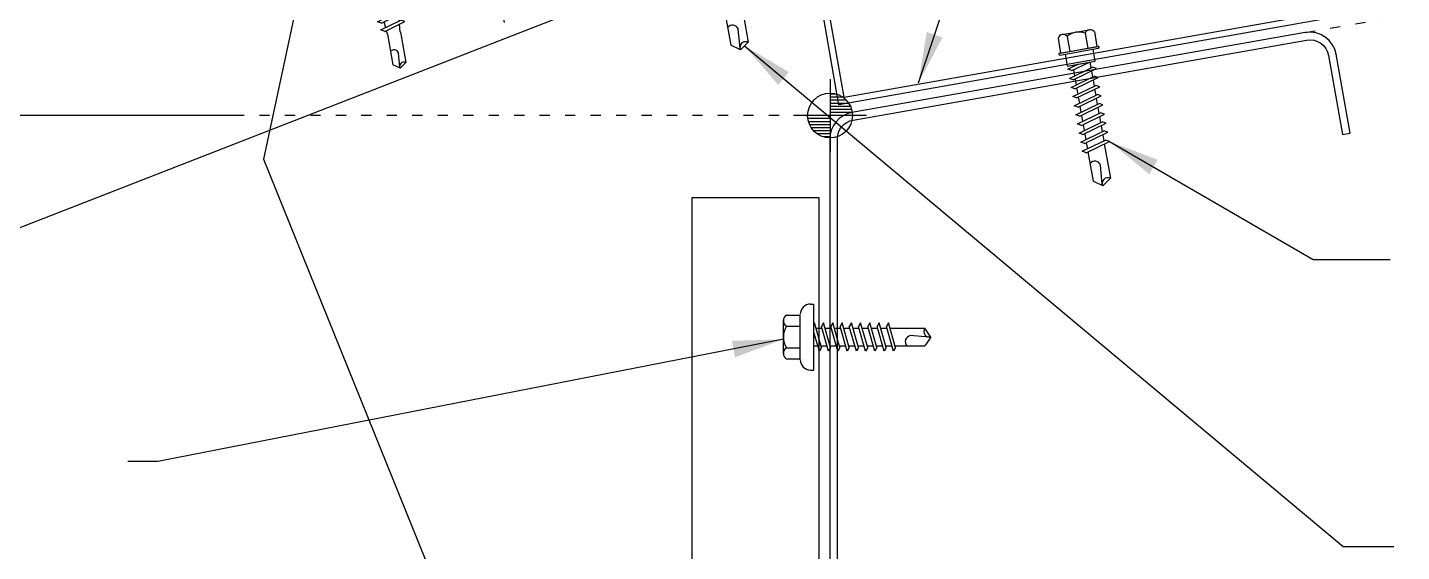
# Model space of a CAD drawing. Header units: inches. Extents: x 9.3 to 41.7, y 2.8 to 48.4.
# Drawn here: x 16.29 to 29.78, y 17.27 to 22.41 of the extents above; entities that cross this region are included whole.
import ezdxf

# ---------------------------------------------------------------- set-up
doc = ezdxf.new("R2010")
doc.units = ezdxf.units.IN
doc.header["$MEASUREMENT"] = 0
doc.linetypes.add('ACAD_ISO07W100', pattern=[3, 0, -3])
for name, color, linetype in [('ELEV-MK', 3, 'Continuous'), ('FASTENER', 9, 'Continuous'), ('PANEL', 11, 'Continuous'), ('STLA', 12, 'Continuous'), ('TEXT', 2, 'Continuous'), ('TRIM', 6, 'Continuous')]:
    doc.layers.add(name, color=color, linetype=linetype)
doc.styles.add('TEXT1', font='ROMANS.shx', dxfattribs={"width": 0.75, "height": 0.375})
doc.dimstyles.new('DETAIL$7', dxfattribs={"dimscale": 4, "dimtxt": 0.09375, "dimasz": 0.125, "dimexe": 0.0625, "dimexo": 0.125, "dimgap": 0.0625, "dimtad": 1, "dimdec": 4, "dimzin": 3, "dimdsep": 46, "dimlunit": 4, "dimtxsty": 'TEXT1', "dimblk": 'ARCHTICK', "dimcen": 0.0625, "dimclrd": 7, "dimclre": 7, "dimclrt": 2, "dimadec": 0, "dimazin": 0, "dimtfac": 0.59375, "dimtdec": 4, "dimtmove": 0, "dimatfit": 3, "dimfxl": 0, "dimfrac": 2, "dimtolj": 1, "dimtzin": 3, "dimarcsym": 0})

# ---------------------------------------------------------------- blocks, each defined once
blk = doc.blocks.new('MB_DW1')
at = {"layer": 'FASTENER'}
for p, q in [((-0.181, 0.276), (-0.181, 0.137)), ((-0.135, 0.302), (0.135, 0.302)), ((-0.089, 0.276), (-0.089, 0.137)), ((0.089, 0.276), (0.089, 0.137)), ((0.181, 0.276), (0.181, 0.137)), ((-0.193, 0.137), (0.193, 0.137)), ((-0.181, 0.137), (0.181, 0.137)), ((-0.217, 0.114), (-0.326, 0.059)), ((-0.326, 0.059), (-0.326, 0.049)), ((-0.326, 0.049), (0.326, 0.049)), ((-0.217, 0.114), (0.217, 0.114)), ((-0.193, 0.119), (0.193, 0.119)), ((-0.139, -0.016), (0.046, 0.037)), ((-0.104, -0.036), (0.139, 0.033)), ((-0.086, 0.037), (-0.086, -0.001)), ((-0.086, 0.037), (0.086, 0.037)), ((0.086, 0.037), (0.133, 0.037)), ((0.086, 0.018), (0.086, -0.042)), ((0.139, 0.033), (0.133, 0.037)), ((0.217, 0.114), (0.326, 0.059)), ((0.326, 0.059), (0.326, 0.049)), ((-0.104, -0.036), (-0.139, -0.016)), ((-0.139, -0.107), (0.104, -0.038)), ((-0.104, -0.127), (-0.139, -0.107)), ((-0.139, -0.198), (0.104, -0.128)), ((-0.104, -0.127), (0.139, -0.058)), ((-0.086, -0.031), (-0.086, -0.092)), ((-0.086, -0.122), (-0.086, -0.183)), ((0.086, -0.073), (0.086, -0.133)), ((0.139, -0.058), (0.104, -0.038)), ((0.139, -0.149), (0.104, -0.128)), ((-0.104, -0.218), (-0.139, -0.198)), ((-0.139, -0.289), (0.104, -0.219)), ((-0.104, -0.218), (0.139, -0.149)), ((-0.104, -0.309), (0.139, -0.239)), ((-0.086, -0.213), (-0.086, -0.274)), ((0.086, -0.164), (0.086, -0.224)), ((0.086, -0.255), (0.086, -0.315)), ((0.139, -0.239), (0.104, -0.219)), ((-0.104, -0.309), (-0.139, -0.289)), ((-0.139, -0.38), (0.104, -0.31)), ((-0.104, -0.4), (-0.139, -0.38)), ((-0.139, -0.47), (0.104, -0.401)), ((-0.104, -0.4), (0.139, -0.33)), ((-0.086, -0.304), (-0.086, -0.364)), ((-0.086, -0.395), (-0.086, -0.455)), ((0.086, -0.345), (0.086, -0.406)), ((0.139, -0.33), (0.104, -0.31)), ((0.139, -0.421), (0.104, -0.401)), ((-0.104, -0.491), (-0.139, -0.47)), ((-0.139, -0.561), (0.104, -0.492)), ((-0.104, -0.491), (0.139, -0.421)), ((-0.104, -0.581), (0.139, -0.512)), ((-0.086, -0.486), (-0.086, -0.546)), ((0.086, -0.436), (0.086, -0.497)), ((0.086, -0.527), (0.086, -0.588)), ((0.139, -0.512), (0.104, -0.492)), ((-0.104, -0.581), (-0.139, -0.561)), ((-0.139, -0.652), (0.104, -0.583)), ((-0.104, -0.672), (-0.139, -0.652)), ((-0.139, -0.743), (0.104, -0.674)), ((-0.104, -0.672), (0.139, -0.603)), ((-0.086, -0.577), (-0.086, -0.637)), ((-0.086, -0.667), (-0.086, -0.728)), ((0.086, -0.618), (0.086, -0.679)), ((0.139, -0.603), (0.104, -0.583)), ((0.139, -0.694), (0.104, -0.674)), ((-0.104, -0.763), (-0.139, -0.743)), ((-0.104, -0.763), (0.139, -0.694)), ((-0.086, -0.758), (-0.086, -1.05)), ((0.086, -0.709), (0.086, -1.05)), ((-0.002, -1.095), (0.014, -0.909)), ((0, -1.111), (-0.086, -1.05)), ((0, -1.111), (0.086, -1.05))]:
    blk.add_line(p, q, dxfattribs=at)
blk.add_lwpolyline([(-0.331, 0.037), (-0.331, 0.049), (0.331, 0.049), (0.331, 0.037)], close=True, dxfattribs=at)
for centre, radius, start, end in [((-0.135, 0.25), 0.0527, 29.8754, 150.1246), ((0, 0.138), 0.164, 56.9974, 123.0026), ((0.135, 0.25), 0.0527, 29.8754, 150.1246), ((-0.193, 0.128), 0.00894, 90, 270), ((0.193, 0.128), 0.00894, 270, 90), ((-0.046, -0.921), 0.0615, 11.1445, 130.906), ((0.054, -1.097), 0.0563, 55.4585, 194.8454)]:
    blk.add_arc(centre, radius, start, end, dxfattribs=at)
blk = doc.blocks.new('MB_DW4')
at = {"layer": 'FASTENER'}
for p, q in [((-0.217, 0.305), (-0.217, 0.171)), ((-0.163, 0.337), (0.159, 0.337)), ((-0.108, 0.305), (-0.108, 0.171)), ((0.105, 0.305), (0.105, 0.171)), ((0.214, 0.305), (0.214, 0.171)), ((-0.226, 0.171), (0.214, 0.171)), ((-0.326, 0.071), (-0.326, 0.037)), ((-0.326, 0.037), (0.322, 0.037)), ((-0.141, -0.014), (0.037, 0.037)), ((-0.105, -0.034), (0.137, 0.035)), ((-0.088, 0.037), (-0.088, 0.001)), ((-0.088, 0.037), (0.085, 0.037)), ((0.085, 0.037), (0.134, 0.037)), ((0.085, 0.02), (0.085, -0.041)), ((0.137, 0.035), (0.134, 0.037)), ((0.322, 0.071), (0.322, 0.037)), ((-0.105, -0.034), (-0.141, -0.014)), ((-0.141, -0.105), (0.102, -0.036)), ((-0.105, -0.125), (-0.141, -0.105)), ((-0.141, -0.196), (0.102, -0.127)), ((-0.105, -0.125), (0.137, -0.056)), ((-0.088, -0.029), (-0.088, -0.09)), ((-0.088, -0.12), (-0.088, -0.181)), ((0.085, -0.071), (0.085, -0.131)), ((0.137, -0.056), (0.102, -0.036)), ((0.137, -0.147), (0.102, -0.127)), ((-0.105, -0.216), (-0.141, -0.196)), ((-0.141, -0.287), (0.102, -0.217)), ((-0.105, -0.216), (0.137, -0.147)), ((-0.105, -0.307), (0.137, -0.238)), ((-0.084, -0.27), (-0.088, -0.211)), ((0.077, -0.315), (0.082, -0.253)), ((0.084, -0.223), (0.085, -0.211)), ((0.085, -0.162), (0.085, -0.211)), ((0.137, -0.238), (0.102, -0.217)), ((-0.105, -0.307), (-0.141, -0.287)), ((-0.141, -0.378), (0.102, -0.308)), ((-0.105, -0.398), (-0.141, -0.378)), ((-0.122, -0.463), (0.089, -0.403)), ((-0.105, -0.398), (0.137, -0.328)), ((-0.078, -0.36), (-0.082, -0.3)), ((-0.071, -0.449), (-0.075, -0.389)), ((0.071, -0.408), (0.075, -0.346)), ((0.124, -0.423), (0.089, -0.403)), ((0.137, -0.328), (0.102, -0.308)), ((-0.086, -0.483), (-0.122, -0.463)), ((-0.086, -0.483), (0.124, -0.423)), ((-0.066, -0.516), (-0.069, -0.478)), ((-0.066, -0.516), (-0.066, -0.82)), ((0.063, -0.515), (0.068, -0.439)), ((0.063, -0.516), (0.063, -0.82)), ((-0.003, -0.854), (0.009, -0.714)), ((-0.002, -0.866), (-0.066, -0.82)), ((-0.002, -0.866), (0.063, -0.82))]:
    blk.add_line(p, q, dxfattribs=at)
for centre, radius, start, end in [((-0.163, 0.274), 0.0628, 29.8754, 150.1246), ((-0.002, 0.141), 0.196, 56.9974, 123.0026), ((0.159, 0.274), 0.0628, 29.8754, 150.1246), ((-0.226, 0.071), 0.1, 90, 180), ((0.222, 0.071), 0.1, 0, 90), ((0.073, -0.516), 0.01, 175.9484, 180), ((-0.036, -0.723), 0.0461, 11.1445, 130.906), ((0.039, -0.855), 0.0422, 55.4585, 194.8454)]:
    blk.add_arc(centre, radius, start, end, dxfattribs=at)
blk = doc.blocks.new('_ArchTick')
at = {"color": 0, "linetype": 'ByBlock', "const_width": 0.15}
blk.add_lwpolyline([(-0.5, -0.5), (0.5, 0.5)], dxfattribs=at)
blk = doc.blocks.new('SD22')
at = {"layer": 'FASTENER'}
for p, q in [((-0.181, 0.204), (-0.181, 0.055)), ((-0.135, 0.23), (0.135, 0.23)), ((-0.089, 0.204), (-0.089, 0.055)), ((0.089, 0.204), (0.089, 0.055)), ((0.181, 0.204), (0.181, 0.055)), ((-0.193, 0.055), (0.193, 0.055)), ((-0.193, 0.037), (0.193, 0.037)), ((-0.181, 0.055), (0.181, 0.055)), ((-0.139, 0.037), (-0.139, -0.082)), ((0.139, -0.082), (0.139, 0.037)), ((-0.139, -0.114), (-0.025, -0.082)), ((-0.139, -0.082), (0.139, -0.082)), ((-0.104, -0.134), (-0.139, -0.114)), ((-0.104, -0.134), (0.081, -0.082)), ((-0.086, -0.082), (-0.086, -0.099)), ((-0.086, -0.129), (-0.086, -0.19)), ((0.086, -0.082), (0.086, -0.141)), ((-0.139, -0.205), (0.104, -0.136)), ((-0.104, -0.225), (-0.139, -0.205)), ((-0.139, -0.296), (0.104, -0.227)), ((-0.104, -0.225), (0.139, -0.156)), ((-0.104, -0.316), (0.139, -0.247)), ((-0.086, -0.22), (-0.086, -0.281)), ((0.086, -0.171), (0.086, -0.232)), ((0.086, -0.262), (0.086, -0.322)), ((0.139, -0.156), (0.104, -0.136)), ((0.139, -0.247), (0.104, -0.227)), ((-0.104, -0.316), (-0.139, -0.296)), ((-0.139, -0.387), (0.104, -0.318)), ((-0.104, -0.407), (-0.139, -0.387)), ((-0.104, -0.407), (0.139, -0.338)), ((-0.086, -0.311), (-0.086, -0.372)), ((-0.086, -0.402), (-0.086, -0.463)), ((0.086, -0.353), (0.086, -0.413)), ((0.139, -0.338), (0.104, -0.318)), ((-0.139, -0.478), (0.104, -0.408)), ((-0.104, -0.498), (-0.139, -0.478)), ((-0.139, -0.569), (0.104, -0.499)), ((-0.104, -0.498), (0.139, -0.429)), ((-0.104, -0.589), (0.139, -0.519)), ((-0.086, -0.493), (-0.086, -0.554)), ((0.086, -0.444), (0.086, -0.504)), ((0.086, -0.535), (0.086, -0.595)), ((0.139, -0.429), (0.104, -0.408)), ((0.139, -0.519), (0.104, -0.499)), ((-0.104, -0.589), (-0.139, -0.569)), ((-0.139, -0.66), (0.104, -0.59)), ((-0.104, -0.68), (-0.139, -0.66)), ((-0.104, -0.68), (0.139, -0.61)), ((-0.086, -0.584), (-0.086, -0.644)), ((0.086, -0.625), (0.086, -0.686)), ((0.139, -0.61), (0.104, -0.59)), ((-0.139, -0.75), (0.104, -0.681)), ((-0.104, -0.771), (-0.139, -0.75)), ((-0.139, -0.841), (0.104, -0.772)), ((-0.104, -0.771), (0.139, -0.701)), ((-0.104, -0.861), (0.139, -0.792)), ((-0.086, -0.675), (-0.086, -0.735)), ((-0.086, -0.766), (-0.086, -0.826)), ((0.086, -0.716), (0.086, -0.777)), ((0.086, -0.807), (0.086, -0.868)), ((0.139, -0.701), (0.104, -0.681)), ((0.139, -0.792), (0.104, -0.772)), ((-0.104, -0.861), (-0.139, -0.841)), ((-0.139, -0.932), (0.104, -0.863)), ((-0.104, -0.952), (-0.139, -0.932)), ((-0.104, -0.952), (0.139, -0.883)), ((-0.086, -0.857), (-0.086, -0.917)), ((0.086, -0.898), (0.086, -1.239)), ((0.139, -0.883), (0.104, -0.863)), ((-0.086, -0.947), (-0.086, -1.239)), ((-0.002, -1.285), (0.014, -1.098)), ((0, -1.3), (-0.086, -1.239)), ((0, -1.3), (0.086, -1.239))]:
    blk.add_line(p, q, dxfattribs=at)
for centre, radius, start, end in [((-0.135, 0.178), 0.0527, 29.8754, 150.1246), ((0, 0.066), 0.164, 56.9974, 123.0026), ((0.135, 0.178), 0.0527, 29.8754, 150.1246), ((-0.193, 0.046), 0.00894, 90, 270), ((0.193, 0.046), 0.00894, 270, 90), ((-0.046, -1.11), 0.0615, 11.1445, 130.906), ((0.054, -1.286), 0.0563, 55.4585, 194.8454)]:
    blk.add_arc(centre, radius, start, end, dxfattribs=at)
blk = doc.blocks.new('SURVEY')
at = {"color": 11}
for p, q in [((0, 0.1785), (0, -0.1785)), ((0.0328, 0.105), (0, 0.105)), ((0.0632, 0.09), (0, 0.09)), ((0.0805, 0.075), (0, 0.075)), ((0.0922, 0.06), (0, 0.06)), ((0.1004, 0.045), (0, 0.045)), ((0.1058, 0.03), (0, 0.03)), ((0.109, 0.015), (0, 0.015)), ((0.1785, 0), (-0.1785, 0)), ((0, -0.015), (-0.109, -0.015)), ((0, -0.03), (-0.1058, -0.03)), ((0, -0.045), (-0.1004, -0.045)), ((0, -0.06), (-0.0922, -0.06)), ((0, -0.075), (-0.0805, -0.075)), ((0, -0.09), (-0.0632, -0.09)), ((0, -0.105), (-0.0328, -0.105))]:
    blk.add_line(p, q, dxfattribs=at)
blk.add_circle((0, 0), 0.11, dxfattribs=at)
blk = doc.blocks.new('A$C3B657A05')
at = {"layer": 'STLA', "color": 1}
for p, q in [((-3.203, 2.481), (-4.68, 2.221)), ((-2.975, 1.189), (-3.203, 2.481)), ((-3.253, 2.409), (-4.669, 2.159)), ((-3.025, 1.116), (-3.253, 2.409)), ((-4.68, 2.221), (-4.669, 2.159)), ((-2.975, 1.189), (1.927, 2.053)), ((1.927, 2.053), (1.927, 2.053)), ((1.927, 2.053), (1.938, 1.991)), ((1.938, 1.991), (-3.025, 1.116))]:
    blk.add_line(p, q, dxfattribs=at)
blk = doc.blocks.new('fz2')
at = {"layer": 'FASTENER'}
for p, q in [((-0.215, 0.305), (-0.215, 0.171)), ((-0.161, 0.337), (0.161, 0.337)), ((-0.107, 0.305), (-0.107, 0.171)), ((0.107, 0.305), (0.107, 0.171)), ((0.215, 0.305), (0.215, 0.171)), ((-0.224, 0.171), (0.215, 0.171)), ((-0.324, 0.071), (-0.324, 0.037)), ((-0.324, 0.037), (0.324, 0.037)), ((-0.139, -0.016), (0.046, 0.037)), ((-0.104, -0.036), (0.139, 0.033)), ((-0.086, 0.037), (0.086, 0.037)), ((-0.086, 0.037), (-0.086, -0.001)), ((0.086, 0.037), (0.133, 0.037)), ((0.086, 0.018), (0.086, -0.042)), ((0.139, 0.033), (0.133, 0.037)), ((0.324, 0.071), (0.324, 0.037)), ((-0.104, -0.036), (-0.139, -0.016)), ((-0.139, -0.107), (0.104, -0.038)), ((-0.104, -0.127), (-0.139, -0.107)), ((-0.139, -0.198), (0.104, -0.128)), ((-0.104, -0.127), (0.139, -0.058)), ((-0.086, -0.031), (-0.086, -0.092)), ((-0.086, -0.122), (-0.086, -0.183)), ((0.086, -0.073), (0.086, -0.133)), ((0.139, -0.058), (0.104, -0.038)), ((0.139, -0.149), (0.104, -0.128)), ((-0.104, -0.218), (-0.139, -0.198)), ((-0.139, -0.289), (0.104, -0.219)), ((-0.104, -0.218), (0.139, -0.149)), ((-0.104, -0.309), (0.139, -0.239)), ((-0.086, -0.213), (-0.086, -0.274)), ((0.086, -0.164), (0.086, -0.224)), ((0.086, -0.255), (0.086, -0.315)), ((0.139, -0.239), (0.104, -0.219)), ((-0.104, -0.309), (-0.139, -0.289)), ((-0.139, -0.38), (0.104, -0.31)), ((-0.104, -0.4), (-0.139, -0.38)), ((-0.139, -0.47), (0.104, -0.401)), ((-0.104, -0.4), (0.139, -0.33)), ((-0.086, -0.304), (-0.086, -0.364)), ((-0.086, -0.395), (-0.086, -0.455)), ((0.086, -0.345), (0.086, -0.406)), ((0.139, -0.33), (0.104, -0.31)), ((0.139, -0.421), (0.104, -0.401)), ((-0.104, -0.491), (-0.139, -0.47)), ((-0.139, -0.561), (0.104, -0.492)), ((-0.104, -0.491), (0.139, -0.421)), ((-0.104, -0.581), (0.139, -0.512)), ((-0.086, -0.486), (-0.086, -0.546)), ((0.086, -0.436), (0.086, -0.497)), ((0.086, -0.527), (0.086, -0.588)), ((0.139, -0.512), (0.104, -0.492)), ((-0.104, -0.581), (-0.139, -0.561)), ((-0.139, -0.652), (0.104, -0.583)), ((-0.104, -0.672), (-0.139, -0.652)), ((-0.139, -0.743), (0.104, -0.674)), ((-0.104, -0.672), (0.139, -0.603)), ((-0.086, -0.577), (-0.086, -0.637)), ((-0.086, -0.667), (-0.086, -0.728)), ((0.086, -0.618), (0.086, -0.679)), ((0.139, -0.603), (0.104, -0.583)), ((0.139, -0.694), (0.104, -0.674)), ((-0.104, -0.763), (-0.139, -0.743)), ((-0.104, -0.763), (0.139, -0.694)), ((-0.086, -0.758), (-0.086, -1.05)), ((0.086, -0.709), (0.086, -1.05)), ((-0.002, -1.095), (0.014, -0.909)), ((0, -1.111), (-0.086, -1.05)), ((0, -1.111), (0.086, -1.05))]:
    blk.add_line(p, q, dxfattribs=at)
for centre, radius, start, end in [((-0.161, 0.274), 0.0628, 29.8754, 150.1246), ((0, 0.141), 0.196, 56.9974, 123.0026), ((0.161, 0.274), 0.0628, 29.8754, 150.1246), ((-0.224, 0.071), 0.1, 90, 180), ((0.224, 0.071), 0.1, 0, 90), ((-0.046, -0.921), 0.0615, 11.1445, 130.906), ((0.054, -1.097), 0.0563, 55.4585, 194.8454)]:
    blk.add_arc(centre, radius, start, end, dxfattribs=at)

msp = doc.modelspace()

# ---------------------------------------------------------------- linework, layer by layer
at = {"layer": 'PANEL'}
for p, q in [((24.06175, 20.74226), (22.81175, 20.74226)), ((22.81175, 20.74226), (22.81175, 6.74661)), ((24.06175, 6.74661), (24.06175, 20.74226))]:
    msp.add_line(p, q, dxfattribs=at)
at = {"layer": 'STLA'}
msp.add_lwpolyline([(29.27353, 21.37525), (29.13673, 22.15108, 0.41421356), (28.83298, 22.36376), (24.38383, 21.57926, 0.36397023), (24.16716, 21.32104), (24.16716, 13.80325, 0.41421356), (24.42936, 13.54105), (28.90496, 13.54105, 0.41421356), (29.16716, 13.80325), (29.16716, 14.59105), (29.09246, 14.59105), (29.09246, 13.80325, -0.41421356), (28.90496, 13.61575), (24.42936, 13.61575, -0.41421356), (24.24186, 13.80325), (24.24186, 21.32104, -0.36397023), (24.3968, 21.50569), (28.84595, 22.2902, -0.41421356), (29.06316, 22.13811), (29.19996, 21.36227)], format="xyb", close=True, dxfattribs=at)
at = {"layer": 'TEXT', "linetype": 'ACAD_ISO07W100', "ltscale": 0.05}
for p, q in [((28.83298, 22.36376), (38.74334, 24.11123)), ((24.1695, 21.54957), (18.37659, 21.54957))]:
    msp.add_line(p, q, dxfattribs=at)
at = {"layer": 'TEXT'}
msp.add_line((18.37659, 21.54957), (10.30445, 21.54957), dxfattribs=at)
at = {"layer": 'TRIM'}
msp.add_lwpolyline([(20.97582, 22.46218), (20.886, 22.90649), (18.91638, 22.55919), (18.61087, 21.12187), (20.39025, 16.71775), (22.69329, 17.12384), (22.69329, 15.37384), (22.29554, 14.97609, 1), (22.38393, 14.8877), (22.65546, 15.15923)], format="xyb", dxfattribs=at)

# ---------------------------------------------------------------- block references
at = {"layer": 'ELEV-MK', "xscale": 2, "yscale": 2, "zscale": 2}
msp.add_blockref('SURVEY', (24.1695, 21.54957), dxfattribs=at)
at = {"layer": 'FASTENER'}
for name, p, rotation in [('MB_DW1', (23.09782, 23.28978), 10), ('MB_DW4', (19.80092, 22.86667), 10), ('SD22', (26.62063, 22.14085), 9.999999999999886), ('fz2', (24.04864, 19.37531), 90)]:
    msp.add_blockref(name, p, dxfattribs=dict(at, rotation=rotation))
at = {"layer": 'TEXT'}
msp.add_blockref('A$C3B657A05', (27.282, 20.54004), dxfattribs=at)

# ---------------------------------------------------------------- leaders
for points in [[(22.71084, 22.98143), (15.19416, 20.04968), (14.59447, 20.04968)], [(23.32972, 22.23473), (29.20568, 17.31778), (29.70111, 17.31778)], [(26.91106, 21.2954), (28.91002, 20.13574), (29.66559, 20.13574)], [(23.71206, 19.35319), (17.57372, 18.15504), (17.27862, 18.15504)]]:
    msp.add_leader(points, dimstyle='DETAIL$7')
at = {"layer": 'TEXT', "color": 7}
msp.add_leader([(25.03743, 21.86948), (27.59753, 29.51325), (28.27858, 29.51325)], dimstyle='DETAIL$7', dxfattribs=at)

doc.saveas('drawing.dxf')
